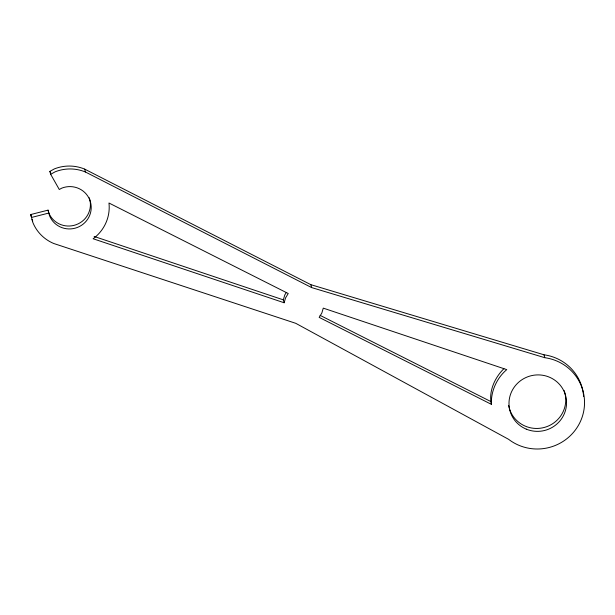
<?xml version="1.0" encoding="UTF-8"?>
<svg xmlns="http://www.w3.org/2000/svg" width="615" height="615" viewBox="0 0 615 615"><rect width="100%" height="100%" fill="white"/><g stroke="black" fill="none" stroke-linecap="round" stroke-linejoin="round"><path stroke-width="0.92" d="M491.385 404.332C490.793 391.255 496.766 378.033 506.76 369.63L323.267 308.13L321.837 313.02L319.17 317.386L491.385 404.332C488.418 391.547 494.76 377.579 503.885 368.708M284.138 302.764L285.568 297.883L288.235 293.516L108.963 203.004A39.637 38.76 -15.3 0 1 93.119 238.751L284.138 302.764L283.338 299.859L284.776 294.977L286.106 292.794M543.968 354.786L544.767 357.692A46.84 45.802 -15.3 0 1 580.629 421.014A46.84 45.802 -15.3 0 1 508.597 439.31L295.784 323.329L53.789 243.517A39.637 38.76 -15.3 0 1 32.787 222.346L30.75 214.535L48.062 210.138L49.538 215.719A21.617 21.141 -15.3 0 0 77.513 227.396A21.617 21.141 -15.3 0 0 89.729 199.821A21.617 21.141 -15.3 0 0 61.754 188.144L59.286 189.505L50.668 174.291L49.877 171.385L54.397 168.887A39.637 38.76 -15.3 0 1 84.678 169.117L310.829 284.668L543.968 354.786A46.84 45.802 -15.3 0 1 583.627 396.414M50.668 174.291L55.189 171.793A39.637 38.76 -15.3 0 1 85.477 172.023L311.621 287.574L544.767 357.692M48.862 213.044L31.55 217.441L30.75 214.535M94.141 236.452L283.338 299.859M320.084 315.349L490.586 401.426M49.877 171.385L50.784 172.984M310.829 284.668L311.621 287.574M84.678 169.117L85.477 172.023M48.062 210.138L48.739 212.813A21.617 21.141 -15.3 0 0 76.275 224.66A21.617 21.141 -15.3 0 0 89.252 197.769M32.718 221.123A39.637 38.76 -15.3 0 1 31.988 219.44M564.101 390.479A28.828 28.19 -15.3 0 1 544.344 427.433A28.828 28.19 -15.3 0 1 508.643 405.508M526.248 429.132A28.828 28.19 -15.3 0 0 566.377 399.665A28.828 28.19 -15.3 0 0 520.69 380.6A28.828 28.19 -15.3 0 0 526.248 429.132"/></g></svg>
